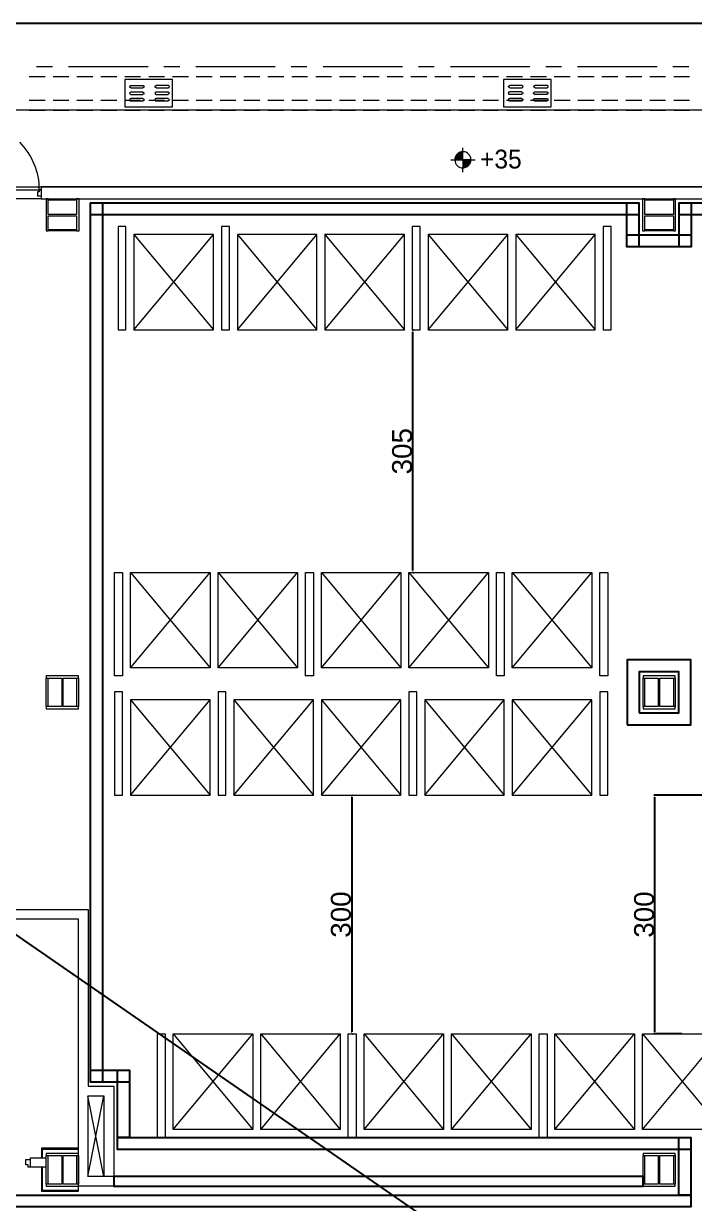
# Model space of a CAD drawing. Header units: millimetres. Extents: x -15161 to 10473752, y -72817 to 33960.
# Drawn here: x -1096 to -253, y -11616 to -10133 of the extents above; entities that cross this region are included whole.
import ezdxf

# ---------------------------------------------------------------- set-up
doc = ezdxf.new("R2010")
doc.units = ezdxf.units.MM
for name, color, linetype in [('PDF_幾何圖形', 7, 'Continuous'), ('PDF_文字', 7, 'Continuous'), ('屠宰設備', 7, 'Continuous')]:
    doc.layers.add(name, color=color, linetype=linetype)
doc.styles.add('PDF PMingLiU', font='PMingLiU.ttf')
doc.styles.get("Standard").update_dxf_attribs({"font": 'arial.ttf'})
doc.dimstyles.new('ISO-25', dxfattribs={"dimtxt": 25, "dimasz": 2.5, "dimexe": 1.25, "dimexo": 0.625, "dimtad": 1, "dimdec": 0, "dimtxsty": 'Standard', "dimcen": 2.5, "dimadec": 0, "dimazin": 0, "dimtfac": 1, "dimtdec": 0, "dimtmove": 0, "dimatfit": 3, "dimfxl": 1, "dimarcsym": 0})

# ---------------------------------------------------------------- blocks, each defined once
blk = doc.blocks.new('拆除後的建築底圖1131126')
blk.add_lwpolyline([(11048.5, 2302.7), (10382.9, 2302.7), (10382.9, 2290.9), (11048.5, 2290.9)], close=True)
at = {"layer": 'PDF_幾何圖形', "lineweight": 0}
for points in [[(10305.8, 3697.8), (10285.9, 3697.8)], [(10426.1, 3697.8), (10326.1, 3697.8)], [(10465.9, 3697.8), (10446, 3697.8)], [(10586.1, 3697.8), (10486.2, 3697.8)], [(10625.9, 3697.8), (10606, 3697.8)], [(10746.1, 3697.8), (10646.2, 3697.8)], [(10785.9, 3697.8), (10766, 3697.8)], [(10906.2, 3697.8), (10806.3, 3697.8)], [(10946, 3697.8), (10926.1, 3697.8)], [(11066.2, 3697.8), (10965.9, 3697.8)], [(11106, 3697.8), (11086.1, 3697.8)], [(10276.6, 3685.6), (10296.9, 3685.6)], [(10306.7, 3685.6), (10326.6, 3685.6)], [(10336.7, 3685.6), (10356.6, 3685.6)], [(10366.8, 3685.6), (10386.7, 3685.6)], [(10396.8, 3685.6), (10416.7, 3685.6)], [(10426.9, 3685.6), (10446.8, 3685.6)], [(10457, 3685.6), (10476.9, 3685.6)], [(10486.6, 3685.6), (10506.9, 3685.6)], [(10516.7, 3685.6), (10536.6, 3685.6)], [(10546.7, 3685.6), (10566.6, 3685.6)], [(10576.8, 3685.6), (10596.7, 3685.6)], [(10606.8, 3685.6), (10626.7, 3685.6)], [(10636.9, 3685.6), (10656.8, 3685.6)], [(10667, 3685.6), (10686.9, 3685.6)], [(10696.6, 3685.6), (10716.9, 3685.6)], [(10726.7, 3685.6), (10747, 3685.6)], [(10756.7, 3685.6), (10776.6, 3685.6)], [(10786.8, 3685.6), (10806.7, 3685.6)], [(10816.9, 3685.6), (10836.8, 3685.6)], [(10846.9, 3685.6), (10866.8, 3685.6)], [(10877, 3685.6), (10896.9, 3685.6)], [(10907, 3685.6), (10926.9, 3685.6)], [(10936.7, 3685.6), (10957, 3685.6)], [(10966.7, 3685.6), (10987.1, 3685.6)], [(10996.8, 3685.6), (11016.7, 3685.6)], [(11026.9, 3685.6), (11046.8, 3685.6)], [(11056.9, 3685.6), (11076.8, 3685.6)], [(11087, 3685.6), (11106.9, 3685.6)], [(10419.7, 3666.1), (10404.5, 3666.1), (10404, 3666.1), (10402.8, 3664.8), (10403.2, 3664.4), (10403.6, 3663.5), (10404, 3663.5), (10404.5, 3663.1), (10419.7, 3663.1)], [(10404.9, 3671.6), (10404, 3672), (10403.6, 3672), (10403.2, 3672.4), (10403.2, 3673.7), (10404, 3674.5), (10404.9, 3674.5)], [(10404.5, 3674.5), (10420.1, 3674.5)], [(10404.5, 3671.6), (10420.1, 3671.6)], [(10419.3, 3666.1), (10420.1, 3666.1), (10421, 3665.2), (10421, 3664.4), (10420.6, 3663.5), (10420.1, 3663.5), (10419.3, 3663.1)], [(10419.7, 3674.5), (10420.1, 3674.5), (10421, 3674.1), (10421, 3673.7), (10421.4, 3673.3), (10421, 3672.4), (10421, 3672), (10420.1, 3672), (10419.7, 3671.6)], [(10451.5, 3666.1), (10436.2, 3666.1), (10435.8, 3666.1), (10434.9, 3665.7), (10434.9, 3665.2), (10434.5, 3664.8), (10434.9, 3664.4), (10434.9, 3663.5), (10435.8, 3663.5), (10436.2, 3663.1), (10451.5, 3663.1)], [(10436.6, 3671.6), (10435.8, 3672), (10435.4, 3672), (10434.9, 3672.4), (10434.9, 3673.7), (10435.8, 3674.5), (10436.6, 3674.5)], [(10436.2, 3671.6), (10451.5, 3671.6), (10451.9, 3672), (10452.7, 3672), (10452.7, 3672.4), (10453.2, 3673.3), (10452.7, 3673.7), (10452.7, 3674.1), (10451.9, 3674.5), (10451.5, 3674.5), (10436.2, 3674.5)], [(10451, 3666.1), (10451.9, 3666.1), (10452.7, 3665.2), (10452.7, 3664.4), (10452.3, 3663.5), (10451.9, 3663.5), (10451, 3663.1)], [(10896, 3666.5), (10880.8, 3666.5), (10880.4, 3666.1), (10879.5, 3666.1), (10879.5, 3665.2), (10879.1, 3664.8), (10879.5, 3664.4), (10879.5, 3663.5), (10880.8, 3663.5), (10896, 3663.5)], [(10881.2, 3671.6), (10880.4, 3672), (10879.9, 3672), (10879.5, 3672.9), (10879.5, 3673.7), (10880.4, 3674.5), (10881.2, 3674.5)], [(10880.8, 3671.6), (10896, 3671.6), (10896.5, 3672), (10897.3, 3672), (10897.3, 3672.9), (10897.7, 3673.3), (10897.3, 3673.7), (10897.3, 3674.1), (10896.5, 3674.5), (10896, 3674.5), (10880.8, 3674.5)], [(10895.6, 3666.5), (10896.5, 3666.1), (10896.9, 3666.1), (10897.3, 3665.2), (10897.3, 3664.4), (10896.9, 3663.5), (10895.6, 3663.5)], [(10912.5, 3663.5), (10911.3, 3663.5), (10910.9, 3664.4), (10910.9, 3665.2), (10911.3, 3666.1), (10911.7, 3666.1), (10912.5, 3666.5)], [(10913, 3671.6), (10912.1, 3672), (10911.7, 3672), (10911.3, 3672.9), (10911.3, 3673.7), (10912.1, 3674.5), (10913, 3674.5)], [(10912.1, 3666.5), (10927.8, 3666.5)], [(10912.5, 3671.6), (10927.8, 3671.6), (10928.2, 3672), (10928.6, 3672), (10929.1, 3672.9), (10929.1, 3673.7), (10928.2, 3674.5), (10927.8, 3674.5), (10912.5, 3674.5)], [(10927.4, 3666.5), (10927.8, 3666.1), (10928.6, 3666.1), (10928.6, 3665.2), (10929.1, 3664.8), (10928.6, 3664.4), (10928.6, 3663.5), (10927.4, 3663.5)], [(10276.6, 3655.9), (10296.9, 3655.9)], [(10306.7, 3655.9), (10326.6, 3655.9)], [(10336.7, 3655.9), (10356.6, 3655.9)], [(10366.8, 3655.9), (10386.7, 3655.9)], [(10396.8, 3655.9), (10416.7, 3655.9)], [(10419.7, 3658), (10404.5, 3658), (10404, 3657.6), (10403.6, 3657.6), (10403.2, 3656.8), (10402.8, 3656.3), (10403.2, 3655.9), (10403.6, 3655.1), (10404.5, 3655.1), (10419.7, 3655.1)], [(10419.3, 3658), (10420.1, 3657.6), (10420.6, 3657.6), (10421, 3656.8), (10421, 3655.9), (10420.6, 3655.1), (10419.3, 3655.1)], [(10426.9, 3655.9), (10446.8, 3655.9)], [(10451.5, 3658), (10436.2, 3658), (10435.8, 3657.6), (10434.9, 3657.6), (10434.9, 3656.8), (10434.5, 3656.3), (10434.9, 3655.9), (10434.9, 3655.1), (10436.2, 3655.1), (10451.5, 3655.1)], [(10451, 3658), (10451.9, 3657.6), (10452.3, 3657.6), (10452.7, 3656.8), (10452.7, 3655.9), (10452.3, 3655.1), (10451, 3655.1)], [(10457, 3655.9), (10476.9, 3655.9)], [(10486.6, 3655.9), (10506.9, 3655.9)], [(10516.7, 3655.9), (10536.6, 3655.9)], [(10546.7, 3655.9), (10566.6, 3655.9)], [(10576.8, 3655.9), (10596.7, 3655.9)], [(10606.8, 3655.9), (10626.7, 3655.9)], [(10636.9, 3655.9), (10656.8, 3655.9)], [(10667, 3655.9), (10686.9, 3655.9)], [(10696.6, 3655.9), (10716.9, 3655.9)], [(10726.7, 3655.9), (10747, 3655.9)], [(10756.7, 3655.9), (10776.6, 3655.9)], [(10786.8, 3655.9), (10806.7, 3655.9)], [(10816.9, 3655.9), (10836.8, 3655.9)], [(10846.9, 3655.9), (10866.8, 3655.9)], [(10877, 3655.9), (10896.9, 3655.9)], [(10896, 3658), (10880.8, 3658), (10880.4, 3657.6), (10879.5, 3657.6), (10879.5, 3657.2), (10879.1, 3656.3), (10879.5, 3655.9), (10879.5, 3655.5), (10880.4, 3655.1), (10880.8, 3655.1), (10896, 3655.1)], [(10895.6, 3658), (10896.5, 3657.6), (10896.9, 3657.6), (10897.3, 3657.2), (10897.3, 3655.9), (10896.5, 3655.1), (10895.6, 3655.1)], [(10907, 3655.9), (10926.9, 3655.9)], [(10912.5, 3655.1), (10911.7, 3655.1), (10910.9, 3655.9), (10910.9, 3657.2), (10911.3, 3657.6), (10911.7, 3657.6), (10912.5, 3658)], [(10912.1, 3663.5), (10927.8, 3663.5)], [(10912.1, 3658), (10927.8, 3658)], [(10912.1, 3655.1), (10927.8, 3655.1)], [(10927.4, 3658), (10927.8, 3657.6), (10928.6, 3657.6), (10928.6, 3657.2), (10929.1, 3656.3), (10928.6, 3655.9), (10928.6, 3655.5), (10927.8, 3655.1), (10927.4, 3655.1)], [(10936.7, 3655.9), (10957, 3655.9)], [(10966.7, 3655.9), (10987.1, 3655.9)], [(10996.8, 3655.9), (11016.7, 3655.9)], [(11026.9, 3655.9), (11046.8, 3655.9)], [(11056.9, 3655.9), (11076.8, 3655.9)], [(11087, 3655.9), (11106.9, 3655.9)], [(10276.6, 3643.6), (10296.9, 3643.6)], [(10306.7, 3643.6), (10326.6, 3643.6)], [(10336.7, 3643.6), (10356.6, 3643.6)], [(10366.8, 3643.6), (10386.7, 3643.6)], [(10396.8, 3643.6), (10416.7, 3643.6)], [(10426.9, 3643.6), (10446.8, 3643.6)], [(10457, 3643.6), (10476.9, 3643.6)], [(10486.6, 3643.6), (10506.9, 3643.6)], [(10516.7, 3643.6), (10536.6, 3643.6)], [(10546.7, 3643.6), (10566.6, 3643.6)], [(10576.8, 3643.6), (10596.7, 3643.6)], [(10606.8, 3643.6), (10626.7, 3643.6)], [(10636.9, 3643.6), (10656.8, 3643.6)], [(10667, 3643.6), (10686.9, 3643.6)], [(10696.6, 3643.6), (10716.9, 3643.6)], [(10726.7, 3643.6), (10747, 3643.6)], [(10756.7, 3643.6), (10776.6, 3643.6)], [(10786.8, 3643.6), (10806.7, 3643.6)], [(10816.9, 3643.6), (10836.8, 3643.6)], [(10846.9, 3643.6), (10866.8, 3643.6)], [(10877, 3643.6), (10896.9, 3643.6)], [(10907, 3643.6), (10926.9, 3643.6)], [(10936.7, 3643.6), (10957, 3643.6)], [(10966.7, 3643.6), (10987.1, 3643.6)], [(10996.8, 3643.6), (11016.7, 3643.6)], [(11026.9, 3643.6), (11046.8, 3643.6)], [(11056.9, 3643.6), (11076.8, 3643.6)], [(11087, 3643.6), (11106.9, 3643.6)], [(10206.3, 3543.3), (10291.8, 3543.3), (10291.8, 3531.9), (10201.7, 3531.9), (10201.7, 3543.3), (10203.8, 3543.3), (10203.8, 3540.8), (10206.3, 3540.8), (10206.3, 3535.7), (10201.7, 3535.7)], [(10291.8, 3543.3), (10289.3, 3543.3), (10289.3, 3540.8), (10287.2, 3540.8), (10287.2, 3535.7), (10291.8, 3535.7)], [(10338.8, 2284.5), (10338.8, 2626.6), (9826.5, 2626.6), (9547.5, 2626.6)], [(9826.5, 2638.5), (10350.7, 2638.5), (10350.7, 2416.6), (10382.9, 2416.6), (10382.9, 2290.9)], [(10382.9, 2302.7), (10350.7, 2302.7), (10350.7, 2404.3), (10370.6, 2404.3), (10370.6, 2302.7), (10350.3, 2404.3)], [(10350.3, 2302.7), (10370.6, 2404.3)], [(10338.8, 2338.3), (10292.3, 2338.3), (10292.3, 2326.4)], [(10338.8, 2337), (10293.1, 2337), (10293.1, 2326.4)], [(10278.3, 2314.6), (10275.3, 2314.6), (10275.3, 2317.5), (10272.4, 2317.5), (10272.4, 2324.3), (10278.3, 2324.3)], [(10298.2, 2314.6), (10278.3, 2314.6), (10278.3, 2326.4), (10298.2, 2326.4)], [(10292.3, 2314.6), (10292.3, 2284.5), (10338.8, 2284.5)], [(10293.1, 2314.6), (10293.1, 2285.8), (10338.8, 2285.8)], [(11050.2, 2302.7), (11048.5, 2302.7)], [(10382.9, 2290.9), (10338.8, 2290.9)]]:
    blk.add_lwpolyline(points, dxfattribs=at)
at = {"layer": 'PDF_幾何圖形', "lineweight": 13}
for points in [[(10305.8, 3697.8), (10285.9, 3697.8)], [(10426.1, 3697.8), (10326.1, 3697.8)], [(10465.9, 3697.8), (10446, 3697.8)], [(10586.1, 3697.8), (10486.2, 3697.8)], [(10625.9, 3697.8), (10606, 3697.8)], [(10746.1, 3697.8), (10646.2, 3697.8)], [(10785.9, 3697.8), (10766, 3697.8)], [(10906.2, 3697.8), (10806.3, 3697.8)], [(10946, 3697.8), (10926.1, 3697.8)], [(11066.2, 3697.8), (10965.9, 3697.8)], [(11106, 3697.8), (11086.1, 3697.8)]]:
    blk.add_lwpolyline(points, dxfattribs=at)
at = {"layer": 'PDF_幾何圖形', "lineweight": 0}
for points in [[(10396.8, 3682.2), (10396.8, 3647.5), (10457, 3647.5), (10457, 3682.2)], [(10873.2, 3682.2), (10873.2, 3647.5), (10932.9, 3647.5), (10932.9, 3682.2)], [(11419.4, 3643.6), (11419.4, 3606), (11339.3, 3606), (11339.3, 3643.6), (9474.2, 3643.6), (9474.2, 3617.8), (9448.4, 3617.8), (9448.4, 3547.1), (12604.5, 3547.1), (12604.5, 3539.5), (12739.5, 3539.5), (12739.5, 3028.9), (13204.8, 3028.9), (13204.8, 2247.7), (13491.9, 2247.7), (13361.5, 3136.4), (13110, 3099.6), (13035.5, 3611), (13009.2, 3607.2), (13003.7, 3643.6)], [(10291.8, 3547.1), (10291.8, 3531.9), (12589.6, 3531.9), (12589.6, 3451.8), (12604.5, 3451.8), (12604.5, 3547.1)], [(10336.3, 3491.6), (10339.3, 3491.6), (10339.3, 3531.9), (10336.3, 3531.9), (10336.3, 3512.4), (10300.3, 3512.4), (10300.3, 3531.9), (10297.8, 3531.9), (10297.8, 3491.6), (10300.3, 3491.6), (10300.3, 3510.7), (10336.3, 3510.7)], [(10300.3, 3530.2), (10300.3, 3531.9), (10336.3, 3531.9), (10336.3, 3530.2)], [(11086.6, 3491.6), (11089.1, 3491.6), (11089.1, 3531.9), (11086.6, 3531.9), (11086.6, 3512.4), (11050.6, 3512.4), (11050.6, 3531.9), (11048, 3531.9), (11048, 3491.6), (11050.6, 3491.6), (11050.6, 3510.7), (11086.6, 3510.7)], [(11050.6, 3530.2), (11050.6, 3531.9), (11086.6, 3531.9), (11086.6, 3530.2)], [(10300.3, 3491.6), (10300.3, 3493.3), (10336.3, 3493.3), (10336.3, 3491.6)], [(11050.6, 3491.6), (11050.6, 3493.3), (11086.6, 3493.3), (11086.6, 3491.6)], [(10298.2, 2893.8), (10298.2, 2890.8), (10338.8, 2890.8), (10338.8, 2893.8), (10319.4, 2893.8), (10319.4, 2929.4), (10338.8, 2929.4), (10338.8, 2932.3), (10298.2, 2932.3), (10298.2, 2929.4), (10317.7, 2929.4), (10317.7, 2893.8)], [(10298.2, 2893.8), (10298.2, 2929.4), (10299.9, 2929.4), (10299.9, 2893.8)], [(10336.7, 2893.8), (10336.7, 2929.4), (10338.8, 2929.4), (10338.8, 2893.8)], [(11048.5, 2893.8), (11048.5, 2890.8), (11088.7, 2890.8), (11088.7, 2893.8), (11069.6, 2893.8), (11069.6, 2929.4), (11088.7, 2929.4), (11088.7, 2932.3), (11048.5, 2932.3), (11048.5, 2929.4), (11067.5, 2929.4), (11067.5, 2893.8)], [(11048.5, 2893.8), (11048.5, 2929.4), (11050.2, 2929.4), (11050.2, 2893.8)], [(11087, 2893.8), (11087, 2929.4), (11088.7, 2929.4), (11088.7, 2893.8)], [(10298.2, 2293.4), (10298.2, 2290.9), (10338.8, 2290.9), (10338.8, 2293.4), (10319.4, 2293.4), (10319.4, 2329.4), (10338.8, 2329.4), (10338.8, 2331.9), (10298.2, 2331.9), (10298.2, 2329.4), (10317.7, 2329.4), (10317.7, 2293.4)], [(10298.2, 2293.4), (10298.2, 2329.4), (10299.9, 2329.4), (10299.9, 2293.4)], [(10336.7, 2293.4), (10336.7, 2329.4), (10338.8, 2329.4), (10338.8, 2293.4)], [(11048.5, 2293.4), (11048.5, 2290.9), (11088.7, 2290.9), (11088.7, 2293.4), (11069.6, 2293.4), (11069.6, 2329.4), (11088.7, 2329.4), (11088.7, 2331.9), (11048.5, 2331.9), (11048.5, 2329.4), (11067.5, 2329.4), (11067.5, 2293.4)], [(11048.5, 2293.4), (11048.5, 2329.4), (11050.2, 2329.4), (11050.2, 2293.4)], [(11087, 2293.4), (11087, 2329.4), (11088.7, 2329.4), (11088.7, 2293.4)]]:
    blk.add_lwpolyline(points, close=True, dxfattribs=at)
at = {"layer": 'PDF_幾何圖形', "lineweight": 5}
for points in [[(10806.7, 3581), (10811.8, 3581), (10821.9, 3581), (10821.9, 3570.8), (10832.1, 3581), (10821.9, 3581), (10821.9, 3591.1), (10821.9, 3596.2)], [(10811.8, 3582.7), (10820.7, 3591.1)], [(10812.2, 3581), (10821.9, 3590.7)], [(10812.6, 3584.8), (10818.1, 3590.7)], [(10813.9, 3581), (10821.9, 3589)], [(10816, 3581), (10821.9, 3587.3)], [(10817.7, 3581), (10821.9, 3585.2)], [(10819.4, 3581), (10821.9, 3583.5)], [(10821.5, 3581), (10821.9, 3581.8)], [(10821.9, 3565.7), (10821.9, 3570.8), (10822.4, 3570.4), (10821.9, 3570.8), (10823.2, 3570.8), (10824.5, 3571.2), (10825.7, 3571.7), (10826.6, 3572.1), (10827.9, 3572.5), (10829.6, 3574.2), (10830.4, 3575.5), (10830.8, 3576.3), (10831.7, 3577.6), (10832.1, 3578.4), (10832.1, 3581), (10837.2, 3581)], [(10821.9, 3580.1), (10823.2, 3581)], [(10821.9, 3578), (10824.9, 3581)], [(10821.9, 3576.3), (10826.6, 3581)], [(10821.9, 3574.6), (10828.7, 3581)], [(10821.9, 3572.9), (10830.4, 3581)], [(10824.1, 3571.2), (10832.1, 3579.3)], [(10826.6, 3572.1), (10831.3, 3576.3)], [(10832.5, 3580.6), (10832.1, 3581), (10832.1, 3583.5), (10831.7, 3584.8), (10830.8, 3585.6), (10830.4, 3586.9), (10829.6, 3587.8)]]:
    blk.add_lwpolyline(points, dxfattribs=at)
at = {"layer": 'PDF_幾何圖形', "lineweight": 0}
blk.add_arc((10212.6, 3544.9), 76.8, 358.8285, 23.5011, dxfattribs=at)
blk.add_open_spline([(10282.9, 3575.5), (10279.1, 3586.1), (10272.4, 3595.1), (10264.7, 3603.4)], degree=3, dxfattribs=at)
at = {"layer": 'PDF_幾何圖形', "lineweight": 5}
for points in [[(10821.9, 3591.1), (10816.3, 3591.9), (10811.9, 3586.2), (10811.8, 3581)], [(10829.6, 3587.8), (10827.2, 3590.3), (10825.5, 3591.5), (10821.9, 3591.1)], [(10811.8, 3581), (10812.5, 3574.8), (10815.6, 3571.3), (10821.9, 3570.8)]]:
    blk.add_open_spline(points, degree=3, dxfattribs=at)
at = {"layer": 'PDF_文字', "insert": (10843.5, 3581.8), "char_height": 23.61, "attachment_point": 4, "style": 'PDF PMingLiU'}
blk.add_mtext('+35', dxfattribs=at)
blk = doc.blocks.new('*D20')
at = {"color": 0, "lineweight": -2, "transparency": 16777216}
for p, q in [((-606.8, -10820.3), (-606.8, -10520.4)), ((-606.1, -10517.9), (-605.5, -10517.9)), ((-606.1, -10822.8), (-605.5, -10822.8))]:
    blk.add_line(p, q, dxfattribs=at)
at = {"color": 0, "transparency": 16777216}
for points in [[(-607.2, -10520.4), (-606.3, -10520.4), (-606.8, -10517.9)], [(-607.2, -10820.3), (-606.3, -10820.3), (-606.8, -10822.8)]]:
    blk.add_solid(points, dxfattribs=at)
at = {"layer": 'Defpoints', "color": 0, "transparency": 16777216}
for p in [(-606.8, -10517.9), (-606.8, -10517.9), (-606.8, -10822.8)]:
    blk.add_point(p, dxfattribs=at)
at = {"color": 0, "transparency": 16777216, "insert": (-620.2, -10670.4), "char_height": 25, "attachment_point": 5, "rotation": 90}
blk.add_mtext('305', dxfattribs=at)
blk = doc.blocks.new('*D117')
at = {"color": 0, "lineweight": -2, "transparency": 16777216}
for p, q in [((-683.7, -11105.3), (-683.7, -11400.5)), ((-683.1, -11102.8), (-682.5, -11102.8)), ((-683.1, -11403), (-682.5, -11403))]:
    blk.add_line(p, q, dxfattribs=at)
at = {"color": 0, "transparency": 16777216}
for points in [[(-684.1, -11105.3), (-683.3, -11105.3), (-683.7, -11102.8)], [(-684.1, -11400.5), (-683.3, -11400.5), (-683.7, -11403)]]:
    blk.add_solid(points, dxfattribs=at)
at = {"layer": 'Defpoints', "color": 0, "transparency": 16777216}
for p in [(-683.7, -11102.8), (-683.7, -11403), (-683.7, -11403)]:
    blk.add_point(p, dxfattribs=at)
at = {"color": 0, "transparency": 16777216, "insert": (-697.1, -11252.9), "char_height": 25, "attachment_point": 5, "rotation": 90}
blk.add_mtext('300', dxfattribs=at)
blk = doc.blocks.new('*D119')
at = {"color": 0, "lineweight": -2, "transparency": 16777216}
for p, q in [((-217.8, -11102.8), (-303.8, -11102.8)), ((-302.5, -11400.5), (-302.5, -11105.3)), ((-268.7, -11403), (-303.8, -11403))]:
    blk.add_line(p, q, dxfattribs=at)
at = {"color": 0, "transparency": 16777216}
for points in [[(-303, -11105.3), (-302.1, -11105.3), (-302.5, -11102.8)], [(-303, -11400.5), (-302.1, -11400.5), (-302.5, -11403)]]:
    blk.add_solid(points, dxfattribs=at)
at = {"layer": 'Defpoints', "color": 0, "transparency": 16777216}
for p in [(-302.5, -11102.8), (-217.2, -11102.8), (-268.1, -11403)]:
    blk.add_point(p, dxfattribs=at)
at = {"color": 0, "transparency": 16777216, "insert": (-315.9, -11252.9), "char_height": 25, "attachment_point": 5, "rotation": 90}
blk.add_mtext('300', dxfattribs=at)
blk = doc.blocks.new('圖框')
blk.add_lwpolyline([(206758.9, -122222.3), (206758.9, -127878), (214926, -127878), (214926, -122222.3)], close=True)

msp = doc.modelspace()

# ---------------------------------------------------------------- linework, layer by layer
at = {"color": 230}
msp.add_line((-2764.4316, -10132.7848), (3296.1753, -14319.3759), dxfattribs=at)
at = {"color": 8, "lineweight": 13, "ltscale": 0.13}
for p, q in [((-957.4738, -10517.9468), (-857.4738, -10397.9468)), ((-957.4738, -10397.9468), (-857.4738, -10517.9468)), ((-827.4738, -10517.9468), (-727.4738, -10397.9468)), ((-827.4738, -10397.9468), (-727.4738, -10517.9468)), ((-717.4738, -10517.9468), (-617.4738, -10397.9468)), ((-717.4738, -10397.9468), (-617.4738, -10517.9468)), ((-587.4738, -10517.9468), (-487.4738, -10397.9468)), ((-587.4738, -10397.9468), (-487.4738, -10517.9468)), ((-477.4738, -10517.9468), (-377.4738, -10397.9468)), ((-477.4738, -10397.9468), (-377.4738, -10517.9468)), ((-961.7662, -10822.7705), (-861.7662, -10942.7705)), ((-961.7662, -10942.7705), (-861.7662, -10822.7705)), ((-851.7662, -10822.7705), (-751.7662, -10942.7705)), ((-851.7662, -10942.7705), (-751.7662, -10822.7705)), ((-721.7662, -10822.7705), (-621.7662, -10942.7705)), ((-721.7662, -10942.7705), (-621.7662, -10822.7705)), ((-611.7662, -10822.7705), (-511.7662, -10942.7705)), ((-611.7662, -10942.7705), (-511.7662, -10822.7705)), ((-481.7662, -10822.7705), (-381.7662, -10942.7705)), ((-481.7662, -10942.7705), (-381.7662, -10822.7705)), ((-961.7662, -11102.7705), (-861.7662, -10982.7705)), ((-961.7662, -10982.7705), (-861.7662, -11102.7705)), ((-831.7662, -11102.7705), (-731.7662, -10982.7705)), ((-831.7662, -10982.7705), (-731.7662, -11102.7705)), ((-721.7662, -11102.7705), (-621.7662, -10982.7705)), ((-721.7662, -10982.7705), (-621.7662, -11102.7705)), ((-591.7662, -11102.7705), (-491.7662, -10982.7705)), ((-591.7662, -10982.7705), (-491.7662, -11102.7705)), ((-481.7662, -11102.7705), (-381.7662, -10982.7705)), ((-481.7662, -10982.7705), (-381.7662, -11102.7705)), ((-908.0621, -11403.0042), (-808.0621, -11523.0042)), ((-908.0621, -11523.0042), (-808.0621, -11403.0042)), ((-798.0621, -11403.0042), (-698.0621, -11523.0042)), ((-798.0621, -11523.0042), (-698.0621, -11403.0042)), ((-668.0621, -11403.0042), (-568.0621, -11523.0042)), ((-668.0621, -11523.0042), (-568.0621, -11403.0042)), ((-558.0621, -11403.0042), (-458.0621, -11523.0042)), ((-558.0621, -11523.0042), (-458.0621, -11403.0042)), ((-428.0621, -11403.0042), (-328.0621, -11523.0042)), ((-428.0621, -11523.0042), (-328.0621, -11403.0042)), ((-318.0621, -11403.0042), (-218.0621, -11523.0042)), ((-318.0621, -11523.0042), (-218.0621, -11403.0042))]:
    msp.add_line(p, q, dxfattribs=at)
at = {"color": 94}
for points in [[(-1012.1459, -10358.2325), (-997.1459, -10358.2325), (-997.1459, -11463.4749), (-1012.1459, -11463.4749)], [(-322.8017, -10358.2325), (-322.8017, -10373.2325), (-1012.1459, -10373.2325), (-1012.1459, -10358.2325)], [(-337.8017, -10358.2325), (-322.8017, -10358.2325), (-322.8017, -10413.4557), (-337.8017, -10413.4557)], [(-271.7385, -10358.2325), (-256.7385, -10358.2325), (-256.7385, -10413.4557), (-271.7385, -10413.4557)], [(427.0443, -10358.2325), (427.0443, -10373.2325), (-271.7385, -10373.2325), (-271.7385, -10358.2325)], [(-256.7385, -10398.4557), (-256.7385, -10413.4557), (-337.8017, -10413.4557), (-337.8017, -10398.4557)], [(-337.3783, -11014.264), (-257.155, -11014.264), (-257.155, -10932.7705), (-337.3783, -10932.7705)], [(-322.3783, -10999.264), (-272.155, -10999.264), (-272.155, -10947.7705), (-322.3783, -10947.7705)], [(-962.9672, -11448.4749), (-962.9672, -11463.4749), (-1012.1459, -11463.4749), (-1012.1459, -11448.4749)], [(-962.9672, -11533.1555), (-977.9672, -11533.1555), (-977.9672, -11448.4749), (-962.9672, -11448.4749)], [(-257.155, -11533.1555), (-257.155, -11548.1555), (-977.9672, -11548.1555), (-977.9672, -11533.1555)], [(-257.155, -11605.4957), (-272.155, -11605.4957), (-272.155, -11533.1555), (-257.155, -11533.1555)], [(-257.155, -11605.4957), (-257.155, -11620.4957), (-1813.3405, -11620.4957), (-1813.3405, -11605.4957)]]:
    msp.add_lwpolyline(points, close=True, dxfattribs=at)
at = {"color": 8, "lineweight": 13, "ltscale": 0.13}
for points in [[(-967.4738, -10387.9468), (-977.4738, -10387.9468), (-977.4738, -10517.9468), (-967.4738, -10517.9468)], [(-837.4738, -10387.9468), (-847.4738, -10387.9468), (-847.4738, -10517.9468), (-837.4738, -10517.9468)], [(-837.4738, -10387.9468), (-847.4738, -10387.9468), (-847.4738, -10517.9468), (-837.4738, -10517.9468)], [(-597.4738, -10387.9468), (-607.4738, -10387.9468), (-607.4738, -10517.9468), (-597.4738, -10517.9468)], [(-597.4738, -10387.9468), (-607.4738, -10387.9468), (-607.4738, -10517.9468), (-597.4738, -10517.9468)], [(-357.4738, -10387.9468), (-367.4738, -10387.9468), (-367.4738, -10517.9468), (-357.4738, -10517.9468)], [(-957.4738, -10517.9468), (-857.4738, -10517.9468), (-857.4738, -10397.9468), (-957.4738, -10397.9468)], [(-827.4738, -10517.9468), (-727.4738, -10517.9468), (-727.4738, -10397.9468), (-827.4738, -10397.9468)], [(-717.4738, -10517.9468), (-617.4738, -10517.9468), (-617.4738, -10397.9468), (-717.4738, -10397.9468)], [(-587.4738, -10517.9468), (-487.4738, -10517.9468), (-487.4738, -10397.9468), (-587.4738, -10397.9468)], [(-477.4738, -10517.9468), (-377.4738, -10517.9468), (-377.4738, -10397.9468), (-477.4738, -10397.9468)], [(-971.7662, -10952.7705), (-981.7662, -10952.7705), (-981.7662, -10822.7705), (-971.7662, -10822.7705)], [(-961.7662, -10822.7705), (-861.7662, -10822.7705), (-861.7662, -10942.7705), (-961.7662, -10942.7705)], [(-851.7662, -10822.7705), (-751.7662, -10822.7705), (-751.7662, -10942.7705), (-851.7662, -10942.7705)], [(-731.7662, -10952.7705), (-741.7662, -10952.7705), (-741.7662, -10822.7705), (-731.7662, -10822.7705)], [(-731.7662, -10952.7705), (-741.7662, -10952.7705), (-741.7662, -10822.7705), (-731.7662, -10822.7705)], [(-721.7662, -10822.7705), (-621.7662, -10822.7705), (-621.7662, -10942.7705), (-721.7662, -10942.7705)], [(-611.7662, -10822.7705), (-511.7662, -10822.7705), (-511.7662, -10942.7705), (-611.7662, -10942.7705)], [(-491.7662, -10952.7705), (-501.7662, -10952.7705), (-501.7662, -10822.7705), (-491.7662, -10822.7705)], [(-491.7662, -10952.7705), (-501.7662, -10952.7705), (-501.7662, -10822.7705), (-491.7662, -10822.7705)], [(-481.7662, -10822.7705), (-381.7662, -10822.7705), (-381.7662, -10942.7705), (-481.7662, -10942.7705)], [(-361.7662, -10952.7705), (-371.7662, -10952.7705), (-371.7662, -10822.7705), (-361.7662, -10822.7705)], [(-971.7662, -10972.7705), (-981.7662, -10972.7705), (-981.7662, -11102.7705), (-971.7662, -11102.7705)], [(-841.7662, -10972.7705), (-851.7662, -10972.7705), (-851.7662, -11102.7705), (-841.7662, -11102.7705)], [(-841.7662, -10972.7705), (-851.7662, -10972.7705), (-851.7662, -11102.7705), (-841.7662, -11102.7705)], [(-601.7662, -10972.7705), (-611.7662, -10972.7705), (-611.7662, -11102.7705), (-601.7662, -11102.7705)], [(-601.7662, -10972.7705), (-611.7662, -10972.7705), (-611.7662, -11102.7705), (-601.7662, -11102.7705)], [(-361.7662, -10972.7705), (-371.7662, -10972.7705), (-371.7662, -11102.7705), (-361.7662, -11102.7705)], [(-961.7662, -11102.7705), (-861.7662, -11102.7705), (-861.7662, -10982.7705), (-961.7662, -10982.7705)], [(-831.7662, -11102.7705), (-731.7662, -11102.7705), (-731.7662, -10982.7705), (-831.7662, -10982.7705)], [(-721.7662, -11102.7705), (-621.7662, -11102.7705), (-621.7662, -10982.7705), (-721.7662, -10982.7705)], [(-591.7662, -11102.7705), (-491.7662, -11102.7705), (-491.7662, -10982.7705), (-591.7662, -10982.7705)], [(-481.7662, -11102.7705), (-381.7662, -11102.7705), (-381.7662, -10982.7705), (-481.7662, -10982.7705)], [(-918.0621, -11533.0042), (-928.0621, -11533.0042), (-928.0621, -11403.0042), (-918.0621, -11403.0042)], [(-908.0621, -11403.0042), (-808.0621, -11403.0042), (-808.0621, -11523.0042), (-908.0621, -11523.0042)], [(-798.0621, -11403.0042), (-698.0621, -11403.0042), (-698.0621, -11523.0042), (-798.0621, -11523.0042)], [(-678.0621, -11533.0042), (-688.0621, -11533.0042), (-688.0621, -11403.0042), (-678.0621, -11403.0042)], [(-678.0621, -11533.0042), (-688.0621, -11533.0042), (-688.0621, -11403.0042), (-678.0621, -11403.0042)], [(-668.0621, -11403.0042), (-568.0621, -11403.0042), (-568.0621, -11523.0042), (-668.0621, -11523.0042)], [(-558.0621, -11403.0042), (-458.0621, -11403.0042), (-458.0621, -11523.0042), (-558.0621, -11523.0042)], [(-438.0621, -11533.0042), (-448.0621, -11533.0042), (-448.0621, -11403.0042), (-438.0621, -11403.0042)], [(-438.0621, -11533.0042), (-448.0621, -11533.0042), (-448.0621, -11403.0042), (-438.0621, -11403.0042)], [(-428.0621, -11403.0042), (-328.0621, -11403.0042), (-328.0621, -11523.0042), (-428.0621, -11523.0042)], [(-318.0621, -11403.0042), (-218.0621, -11403.0042), (-218.0621, -11523.0042), (-318.0621, -11523.0042)]]:
    msp.add_lwpolyline(points, close=True, dxfattribs=at)

# ---------------------------------------------------------------- block references
at = {"color": 30}
msp.add_blockref('拆除後的建築底圖1131126', (-11365.8362, -13885.0952), dxfattribs=at)
at = {"layer": '屠宰設備', "color": 190, "xscale": 0.75, "yscale": 0.75, "zscale": 0.75}
msp.add_blockref('圖框', (-157833.6238, 81533.9202), dxfattribs=at)

# ---------------------------------------------------------------- dimensions: what is measured, and where the dimension line sits
at = {"color": 5}
for base, p1, p2, picture, middle in [((-606.7662, -10517.9468), (-606.7662, -10822.7705), (-606.7662, -10517.9468), '*D20', (-620.1641, -10670.3587)), ((-683.7286, -11403.0042), (-683.7286, -11102.7705), (-683.7286, -11403.0042), '*D117', (-697.1264, -11252.8874)), ((-302.5443, -11102.7705), (-268.0621, -11403.0042), (-217.155, -11102.7705), '*D119', (-315.9422, -11252.8874))]:
    dim = msp.add_linear_dim(base=base, p1=p1, p2=p2, angle=90, dimstyle='ISO-25', dxfattribs=at)
    dim.commit()
    dim.dimension.update_dxf_attribs({"geometry": picture, "text_midpoint": middle})

doc.saveas('drawing.dxf')
